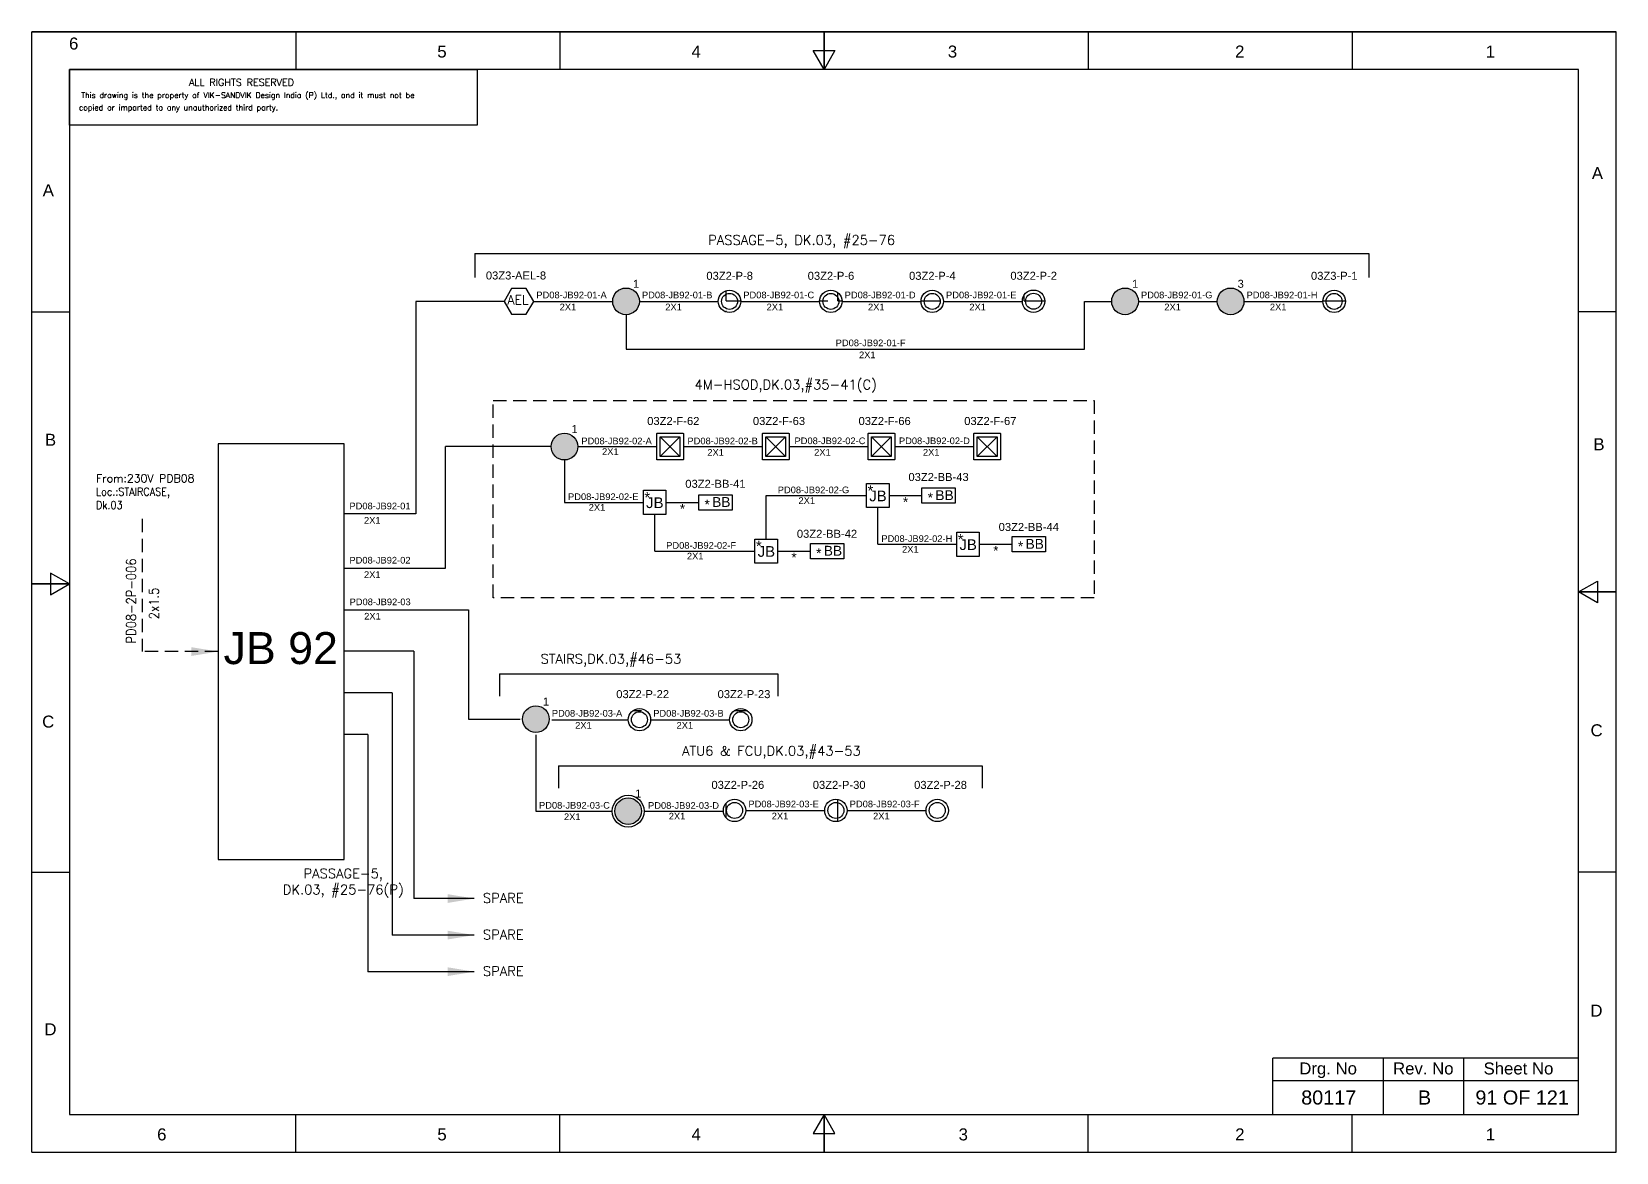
# Model space of a CAD drawing. Header units: inches. Extents: x -3311 to 1429, y -713 to 2436.
# Drawn here: x -1659.9 to -1362.9, y -152.6 to 57.4 of the extents above; entities that cross this region are included whole.
import ezdxf
from ezdxf.enums import TextEntityAlignment as Align

# ---------------------------------------------------------------- set-up
doc = ezdxf.new("R2010")
doc.units = ezdxf.units.IN
doc.linetypes.add('HIDDEN', pattern=[0.375, 0.25, -0.125])
doc.linetypes.add('SOLID', pattern=[0])
for name, color, linetype in [('BB', 7, 'Continuous'), ('Fmount', 7, 'Continuous'), ('LINE', 3, 'SOLID')]:
    doc.layers.add(name, color=color, linetype=linetype)
for name, color, linetype, lineweight in [('ELEC_TXT-025', 1, 'Continuous', 25), ('HEL-025', 1, 'Continuous', 25), ('HEL-035', 2, 'Continuous', 35)]:
    doc.layers.add(name, color=color, linetype=linetype, lineweight=lineweight)
doc.styles.add('_NORMAL', font='arial.ttf')
doc.styles.add('ROMAN S', font='romans.shx')
doc.styles.add('ROMANS', font='simplex.shx', dxfattribs={"width": 0.88})
doc.styles.get("Standard").update_dxf_attribs({"font": 'arial.ttf'})
doc.dimstyles.get("Standard").update_dxf_attribs({"dimtxt": 0.18, "dimasz": 0.18, "dimexe": 0.18, "dimexo": 0.0625, "dimgap": 0.09, "dimtad": 0, "dimtih": 1, "dimtoh": 1, "dimdec": 4, "dimzin": 0, "dimdsep": 46, "dimtxsty": 'Standard', "dimcen": 0.09, "dimadec": 0, "dimazin": 0, "dimtfac": 1, "dimtdec": 4, "dimtofl": 0, "dimtmove": 0, "dimatfit": 3, "dimfxl": 1, "dimtolj": 1, "dimtzin": 0, "dimarcsym": 0})
pattern_1 = [(0, (0, 0), (0, 6.985), [5.08, -1.905]), (90, (0, 0), (-6.985, 4e-16), [5.08, -1.905])]

# ---------------------------------------------------------------- blocks, each defined once
blk = doc.blocks.new('bunk_light')
blk.add_lwpolyline([(17773, 202986), (18112, 202986), (18112, 202830), (17773, 202830)], close=True)
at = {"char_height": 100, "attachment_point": 1}
for s, insert in [('*', (17831, 202937)), ('BB', (17909, 202962))]:
    blk.add_mtext_dynamic_manual_height_columns(s, width=182.6, gutter_width=7.5, heights=[0], dxfattribs=dict(at, insert=insert))
blk = doc.blocks.new('LED_BUNK _LIGHT')
at = {"xscale": 0.8, "yscale": 0.8, "zscale": 0.8}
blk.add_blockref('bunk_light', (4436, 38936), dxfattribs=at)
at = {"style": 'ROMAN S', "width": 0.7}
blk.add_attdef('TAG_NO:', text='', height=250, dxfattribs=at).set_placement((18767, 201415), align=Align.CENTER)
blk = doc.blocks.new('fr')
at = {"color": 7, "linetype": 'Continuous'}
for p, q in [((33763.99, 4500.4), (33466.99, 4500.4)), ((33466.99, 4500.4), (33763.99, 4500.4)), ((33466.99, 4290.33), (33466.99, 4500.4)), ((33516.49, 4500.4), (33516.49, 4493.33)), ((33565.99, 4500.4), (33565.99, 4493.33)), ((33615.49, 4500.4), (33615.49, 4493.33)), ((33615.49, 4493.33), (33615.49, 4500.4)), ((33615.49, 4500.4), (33615.49, 4493.33)), ((33664.99, 4500.4), (33664.99, 4493.33)), ((33714.49, 4500.4), (33714.49, 4493.33)), ((33763.99, 4290.33), (33763.99, 4500.4)), ((33763.99, 4290.33), (33763.99, 4500.4)), ((33615.49, 4493.33), (33613.45, 4496.87)), ((33613.45, 4496.87), (33617.53, 4496.87)), ((33617.53, 4496.87), (33615.49, 4493.33)), ((33756.92, 4493.33), (33474.06, 4493.33)), ((33474.06, 4493.33), (33474.06, 4297.41)), ((33756.92, 4297.41), (33756.92, 4493.33)), ((33466.99, 4447.89), (33474.06, 4447.89)), ((33763.99, 4447.89), (33756.92, 4447.89)), ((33474.06, 4396.87), (33470.53, 4398.91)), ((33470.53, 4398.91), (33470.53, 4394.83)), ((33466.99, 4396.87), (33474.06, 4396.87)), ((33474.06, 4396.87), (33466.99, 4396.87)), ((33466.99, 4396.87), (33474.06, 4396.87)), ((33470.53, 4394.83), (33474.06, 4396.87)), ((33756.92, 4395.37), (33760.45, 4397.41)), ((33760.45, 4397.41), (33760.45, 4393.33)), ((33763.99, 4395.37), (33756.92, 4395.37)), ((33760.45, 4393.33), (33756.92, 4395.37)), ((33756.92, 4395.37), (33763.99, 4395.37)), ((33763.99, 4395.37), (33756.92, 4395.37)), ((33466.99, 4342.85), (33474.06, 4342.85)), ((33763.99, 4342.85), (33756.92, 4342.85)), ((33474.06, 4297.41), (33756.92, 4297.41)), ((33516.49, 4290.33), (33516.49, 4297.41)), ((33565.99, 4290.33), (33565.99, 4297.41)), ((33615.49, 4297.41), (33613.45, 4293.87)), ((33615.49, 4290.33), (33615.49, 4297.41)), ((33617.53, 4293.87), (33615.49, 4297.41)), ((33615.49, 4297.41), (33615.49, 4290.33)), ((33615.49, 4290.33), (33615.49, 4297.41)), ((33664.99, 4290.33), (33664.99, 4297.41)), ((33714.49, 4290.33), (33714.49, 4297.41)), ((33613.45, 4293.87), (33617.53, 4293.87)), ((33466.99, 4290.33), (33763.99, 4290.33)), ((33466.99, 4290.33), (33763.99, 4290.33))]:
    blk.add_line(p, q, dxfattribs=at)
at = {"color": 7, "style": '_NORMAL'}
for s, p in [('6', (33474.86, 4498.18)), ('5', (33543.88, 4496.68)), ('4', (33591.52, 4496.68)), ('3', (33639.57, 4496.68)), ('2', (33693.41, 4496.68)), ('1', (33740.39, 4496.68)), ('A', (33760.45, 4473.88)), ('A', (33470.1, 4470.68)), ('B', (33470.52, 4423.9)), ('B', (33760.74, 4423.06)), ('C', (33470.08, 4371.07)), ('C', (33760.29, 4369.44)), ('D', (33760.27, 4316.89)), ('D', (33470.51, 4313.39)), ('6', (33491.37, 4293.69)), ('5', (33543.89, 4293.69)), ('4', (33591.53, 4293.69)), ('3', (33641.59, 4293.69)), ('2', (33693.43, 4293.69)), ('1', (33740.41, 4293.69))]:
    blk.add_text(s, height=2.25, dxfattribs=at).set_placement(p, align=Align.MIDDLE_CENTER)
blk = doc.blocks.new('A$C4BAD7D21')
at = {"layer": 'HEL-025'}
blk.add_lwpolyline([(-34000, 0), (-34000, 2086), (-18714, 2086), (-18714, 0)], close=True, dxfattribs=at)
at = {"layer": 'HEL-025', "style": 'ROMANS'}
for s, p in [('This drawing is the property of VIK-SANDVIK Design India (P) Ltd., and it must not be', (-33558, 1016)), (' copied or imparted to any unauthorized third party.', (-33785, 550))]:
    blk.add_text(s, height=210, dxfattribs=at).set_placement(p)
at = {"layer": 'HEL-035', "style": 'ROMANS'}
blk.add_text('     ALL RIGHTS RESERVED', height=262.5, dxfattribs=at).set_placement((-30497, 1476))
blk = doc.blocks.new('FIXED_KEY_SWITCH')
h = blk.add_hatch(color=1)
h.dxf.hatch_style = 1
edge = h.paths.add_edge_path()
edge.add_arc((848.13, 1737.46), 2.5, 0, 360)
at = {"color": 1}
blk.add_circle((848.13, 1737.46), 2.5, dxfattribs=at)
at = {"color": 7, "insert": (849.44, 1741.5), "char_height": 1.5, "attachment_point": 1, "style": '_NORMAL'}
blk.add_mtext_dynamic_manual_height_columns('1', width=1.5, gutter_width=7.5, heights=[0], dxfattribs=at)
blk = doc.blocks.new('SWT')
blk.add_blockref('FIXED_KEY_SWITCH', (0, 0))
blk.add_attdef('TAG_NO', (844.55, 1741.11), '', height=1.5)
blk = doc.blocks.new('LED FLUSH MOUNT')
for p, q in [((114818, 79432), (114604, 79219)), ((114604, 79432), (114818, 79219))]:
    blk.add_line(p, q)
blk.add_lwpolyline([(114572, 79470), (114850, 79470, -0.414214), (114856, 79464), (114856, 79186, -0.414214), (114850, 79180), (114572, 79180, -0.414214), (114566, 79186), (114566, 79464, -0.414214)], format="xyb", close=True)
blk.add_lwpolyline([(114604, 79432), (114818, 79432), (114818, 79219), (114604, 79219)], close=True)
blk = doc.blocks.new('LED Flush Mounted Light 22W')
blk.add_blockref('LED FLUSH MOUNT', (0, 0))
at = {"style": 'ROMANS', "width": 0.7}
blk.add_attdef('TAG_NO.:', (113905, 79579), '', height=250, dxfattribs=at)
blk = doc.blocks.new('1')
h = blk.add_hatch()
h.set_pattern_fill('ANGLE', color=6)
h.set_pattern_definition(pattern_1)
h.paths.add_polyline_path([(303.23, 2044.43, 1), (306.22, 2044.43, 1)], flags=0)
h.paths.add_polyline_path([(302.63, 2044.43, 1), (306.83, 2044.43, 1)])
h.paths.add_polyline_path([(306.22, 2044.43, -1), (303.23, 2044.43, -1)], flags=16)
h = blk.add_hatch()
h.set_pattern_fill('ANGLE', color=6)
h.set_pattern_definition(pattern_1)
h.paths.add_polyline_path([(303.23, 2044.43, 1), (306.22, 2044.43, 1)])
at = {"color": 6}
for radius in [2.1, 1.5]:
    blk.add_circle((304.73, 2044.43), radius, dxfattribs=at)
blk = doc.blocks.new('LED PENDENT LIGHT 15W')
blk.add_blockref('1', (0, 0))
blk.add_attdef('TAG_NO', (301.63, 2048.1), '', height=1.5)
blk = doc.blocks.new('AEL')
at = {"color": 4}
blk.add_lwpolyline([(989.98, -190.09), (992.75, -190.09), (994.14, -187.69), (992.75, -185.28), (989.98, -185.28), (988.59, -187.69)], close=True, dxfattribs=at)
at = {"color": 4, "style": 'ROMANS'}
blk.add_text('AEL', height=1.725, dxfattribs=at).set_placement((989.2, -188.27))
blk = doc.blocks.new('AEL_L')
blk.add_blockref('AEL', (0, 0))
blk.add_attdef('TAG_NO', (986.55, -183.59), '', height=1.5)
blk = doc.blocks.new('JB')
blk.add_lwpolyline([(1661.35, 1973.02), (1665.59, 1973.02), (1665.59, 1968.5), (1661.35, 1968.5)], close=True)
at = {"color": 7}
for s, p in [('*', (1661.54, 1970.68)), ('JB', (1661.87, 1969.69))]:
    blk.add_text(s, height=2, dxfattribs=at).set_placement(p)
blk = doc.blocks.new('JB_FOR_BUNKLIGHT')
blk.add_blockref('JB', (0, 0))
blk.add_attdef('TAG_NO:', (1659.46, 1975.19), '', height=1.5)
blk = doc.blocks.new('LHS_SWITCH')
h = blk.add_hatch(color=1)
h.dxf.hatch_style = 1
edge = h.paths.add_edge_path()
edge.add_arc((2067.22, 3641.35), 2, 0, 360)
at = {"color": 1}
blk.add_circle((2067.22, 3641.35), 2, dxfattribs=at)
at = {"color": 7, "insert": (2068.26, 3644.59), "char_height": 1.2, "attachment_point": 1, "style": '_NORMAL'}
blk.add_mtext_dynamic_manual_height_columns('3', width=1.5, gutter_width=7.5, heights=[0], dxfattribs=at)

msp = doc.modelspace()

# ---------------------------------------------------------------- linework, layer by layer
for p, q in [((-1587.89, 6.88), (-1587.89, -32.95)), ((-1571.33, 6.88, 0.03), (-1587.89, 6.88, 0.03)), ((-1624.94, -19.82), (-1624.94, -97.72)), ((-1601.3, -19.82), (-1624.94, -19.82)), ((-1601.3, -97.72), (-1601.3, -19.82)), ((-1582.31, -43.11), (-1582.31, -20.35)), ((-1499.17, -29.53), (-1493.03, -29.53)), ((-1540.99, -30.8), (-1534.85, -30.8)), ((-1587.89, -32.95), (-1601.3, -32.95)), ((-1520.08, -39.94), (-1513.94, -39.94)), ((-1482.26, -38.66), (-1476.12, -38.66)), ((-1601.3, -43.11), (-1582.31, -43.11)), ((-1588.24, -58.72), (-1601.3, -58.72)), ((-1588.24, -58.72), (-1588.24, -105.07)), ((-1572.21, -62.94, -0.05), (-1520.03, -62.94, -0.05)), ((-1592.31, -66.52), (-1601.3, -66.52)), ((-1592.31, -66.52), (-1592.31, -111.92)), ((-1596.88, -74.32), (-1601.3, -74.32)), ((-1596.88, -74.32), (-1596.88, -118.78)), ((-1565.37, -74.4), (-1565.37, -88.69)), ((-1561.13, -80.2, -0.05), (-1481.73, -80.2, -0.05)), ((-1624.94, -97.72), (-1601.3, -97.72))]:
    msp.add_line(p, q)
at = {"color": 7, "linetype": 'Continuous'}
for p, q in [((-1369.95, -134.97), (-1427.27, -134.97)), ((-1427.27, -145.57), (-1427.27, -134.97)), ((-1406.49, -145.57), (-1406.49, -134.97)), ((-1391.48, -145.57), (-1391.48, -134.97)), ((-1427.27, -139.15), (-1369.95, -139.15))]:
    msp.add_line(p, q, dxfattribs=at)
at = {"linetype": 'HIDDEN', "ltscale": 10}
msp.add_lwpolyline([(-1573.37, -11.69), (-1460.72, -11.69), (-1460.72, -48.7), (-1573.37, -48.7)], close=True, dxfattribs=at)
msp.add_lwpolyline([(-1639.15, -33.89), (-1639.15, -58.77)], dxfattribs=at)
at = {"layer": 'LINE', "color": 0}
for p, q in [((-1576.83, 15.85), (-1576.83, 11.35)), ((-1576.83, 15.85), (-1409.28, 15.85)), ((-1409.28, 15.85), (-1409.28, 11.35)), ((-1565.78, 6.88, 0.03), (-1550.98, 6.88, 0.03)), ((-1545.98, 6.88), (-1531.19, 6.88)), ((-1526.99, 6.88, -0.03), (-1512.19, 6.88, -0.03)), ((-1507.99, 6.88, -0.05), (-1493.2, 6.88, -0.05)), ((-1489, 6.88, -0.08), (-1474.2, 6.88, -0.08)), ((-1462.56, -2.1), (-1462.56, 6.88)), ((-1462.56, 6.88), (-1457.45, 6.88)), ((-1452.45, 6.88), (-1437.66, 6.88)), ((-1432.66, 6.88), (-1417.86, 6.88)), ((-1548.48, 4.38), (-1548.48, -2.1)), ((-1548.48, -2.1), (-1462.56, -2.1)), ((-1557.52, -20.35), (-1542.72, -20.35)), ((-1537.71, -20.35), (-1522.92, -20.35)), ((-1517.91, -20.35), (-1503.11, -20.35)), ((-1498.1, -20.35), (-1483.3, -20.35)), ((-1560.02, -22.85), (-1560.02, -30.8)), ((-1522.2, -37.68), (-1522.2, -29.53)), ((-1522.2, -29.53), (-1503.4, -29.53)), ((-1560.02, -30.8), (-1545.22, -30.8)), ((-1501.29, -38.66), (-1501.29, -31.78)), ((-1543.11, -39.94), (-1543.11, -33.06)), ((-1543.11, -39.94), (-1524.31, -39.94)), ((-1501.29, -38.66), (-1486.49, -38.66)), ((-1601.27, -50.92), (-1578.01, -50.92)), ((-1572.21, -62.94, -0.05), (-1572.21, -67.13, -0.05)), ((-1520.03, -62.94, -0.05), (-1520.03, -67.13, -0.05)), ((-1578.01, -71.43), (-1568.35, -71.43)), ((-1562.4, -71.54), (-1548.07, -71.54)), ((-1543.87, -71.54), (-1529.08, -71.54)), ((-1561.13, -80.2, -0.05), (-1561.13, -84.39, -0.05)), ((-1481.73, -80.2, -0.05), (-1481.73, -84.39, -0.05)), ((-1565.37, -88.69), (-1551.05, -88.69)), ((-1545.1, -88.69), (-1530.23, -88.69)), ((-1526.03, -88.55), (-1511.24, -88.55)), ((-1507.04, -88.55), (-1492.24, -88.55))]:
    msp.add_line(p, q, dxfattribs=at)
at = {"layer": 'LINE', "color": 7}
for p, q in [((-1562.52, -20.35), (-1582.31, -20.35)), ((-1578.01, -50.92), (-1578.01, -71.43))]:
    msp.add_line(p, q, dxfattribs=at)
at = {"layer": 'LINE', "color": 0}
msp.add_circle((-1548.08, -88.69), 2.97, dxfattribs=at)

# ---------------------------------------------------------------- block references
for name, p in [('fr', (-35126.86, -4442.97)), ('SWT', (-2396.61, -1730.58)), ('SWT', (-2303.08, -1730.58)), ('SWT', (-2408.15, -1757.81)), ('JB_FOR_BUNKLIGHT', (-3206.58, -2001.56)), ('JB_FOR_BUNKLIGHT', (-3164.76, -2000.29)), ('JB_FOR_BUNKLIGHT', (-3185.67, -2010.69)), ('JB_FOR_BUNKLIGHT', (-3147.85, -2009.42)), ('SWT', (-2413.5, -1808.89)), ('SWT', (-2396.21, -1826.14))]:
    msp.add_blockref(name, p)
ref = msp.add_blockref('AEL_L', (-2559.92, 194.57, 0.03))
ref.add_attrib('TAG_NO', '03Z3-AEL-8', (-1574.75, 10.98, 0.03), dxfattribs={"color": 4, "height": 1.5})
ref = msp.add_blockref('LED PENDENT LIGHT 15W', (-1833.81, -2037.55))
ref.add_attrib('TAG_NO', '03Z2-P-8', (-1533.42, 10.92), dxfattribs={"height": 1.5})
ref = msp.add_blockref('LED PENDENT LIGHT 15W', (-1814.82, -2037.55, -0.03))
ref.add_attrib('TAG_NO', '03Z2-P-6', (-1514.43, 10.92, -0.03), dxfattribs={"height": 1.5})
ref = msp.add_blockref('LED PENDENT LIGHT 15W', (-1795.82, -2037.55, -0.05))
ref.add_attrib('TAG_NO', '03Z2-P-4', (-1495.43, 10.92, -0.05), dxfattribs={"height": 1.5})
ref = msp.add_blockref('LED PENDENT LIGHT 15W', (-1776.83, -2037.53, -0.05))
ref.add_attrib('TAG_NO', '03Z2-P-2', (-1476.44, 10.93, -0.05), dxfattribs={"height": 1.5})
ref = msp.add_blockref('LED PENDENT LIGHT 15W', (-1720.49, -2037.55))
ref.add_attrib('TAG_NO', '03Z3-P-1', (-1420.1, 10.92), dxfattribs={"height": 1.5})
ref = msp.add_blockref('LED PENDENT LIGHT 15W', (-1850.7, -2115.97))
ref.add_attrib('TAG_NO', '03Z2-P-22', (-1550.31, -67.5), dxfattribs={"height": 1.5})
ref = msp.add_blockref('LED PENDENT LIGHT 15W', (-1831.71, -2115.97))
ref.add_attrib('TAG_NO', '03Z2-P-23', (-1531.32, -67.5), dxfattribs={"height": 1.5})
ref = msp.add_blockref('LED PENDENT LIGHT 15W', (-1832.86, -2132.98))
ref.add_attrib('TAG_NO', '03Z2-P-26', (-1532.47, -84.51), dxfattribs={"height": 1.5})
ref = msp.add_blockref('LED PENDENT LIGHT 15W', (-1813.87, -2132.98))
ref.add_attrib('TAG_NO', '03Z2-P-30', (-1513.48, -84.51), dxfattribs={"height": 1.5})
ref = msp.add_blockref('LED PENDENT LIGHT 15W', (-1794.87, -2132.98))
ref.add_attrib('TAG_NO', '03Z2-P-28', (-1494.48, -84.51), dxfattribs={"height": 1.5})
at = {"layer": 'BB'}
ref = msp.add_blockref('LED_BUNK _LIGHT', (-1964.64, -4667.89), dxfattribs=dict(at, xscale=0.02304, yscale=0.02304, zscale=0.02304))
ref.add_attrib('TAG_NO:', '03Z2-BB-41', dxfattribs={"layer": '0', "height": 1.5}).set_placement((-1531.72, -28.52, 0), align=Align.BOTTOM_CENTER)
ref = msp.add_blockref('LED_BUNK _LIGHT', (-1922.81, -4666.62), dxfattribs=dict(at, xscale=0.02304, yscale=0.02304, zscale=0.02304))
ref.add_attrib('TAG_NO:', '03Z2-BB-43', dxfattribs={"layer": '0', "height": 1.5}).set_placement((-1489.9, -27.25, 0), align=Align.BOTTOM_CENTER)
ref = msp.add_blockref('LED_BUNK _LIGHT', (-1905.9, -4675.75), dxfattribs=dict(at, xscale=0.02304, yscale=0.02304, zscale=0.02304))
ref.add_attrib('TAG_NO:', '03Z2-BB-44', dxfattribs={"layer": '0', "height": 1.5}).set_placement((-1472.99, -36.61, 0), align=Align.BOTTOM_CENTER)
ref = msp.add_blockref('LED_BUNK _LIGHT', (-1943.72, -4677.03), dxfattribs=dict(at, xscale=0.02304, yscale=0.02304, zscale=0.02304))
ref.add_attrib('TAG_NO:', '03Z2-BB-42', dxfattribs={"layer": '0', "height": 1.5}).set_placement((-1510.81, -37.89, 0), align=Align.BOTTOM_CENTER)
at = {"layer": 'ELEC_TXT-025', "color": 0, "xscale": 0.005, "yscale": 0.005, "zscale": 0.005}
msp.add_blockref('A$C4BAD7D21', (-1482.8, 39.93), dxfattribs=at)
at = {"layer": 'Fmount'}
ref = msp.add_blockref('LED Flush Mounted Light 22W', (-3522.42, -1391.09), dxfattribs=dict(at, xscale=0.01728, yscale=0.01728, zscale=0.01728))
ref.add_attrib('TAG_NO.:', '03Z2-F-62', dxfattribs={"layer": '0', "height": 1.5}).set_placement((-1544.51, -16.75), align=Align.BOTTOM_LEFT)
ref = msp.add_blockref('LED Flush Mounted Light 22W', (-3502.62, -1391.09), dxfattribs=dict(at, xscale=0.01728, yscale=0.01728, zscale=0.01728))
ref.add_attrib('TAG_NO.:', '03Z2-F-63', dxfattribs={"layer": '0', "height": 1.5}).set_placement((-1524.7, -16.75), align=Align.BOTTOM_LEFT)
ref = msp.add_blockref('LED Flush Mounted Light 22W', (-3482.81, -1391.09), dxfattribs=dict(at, xscale=0.01728, yscale=0.01728, zscale=0.01728))
ref.add_attrib('TAG_NO.:', '03Z2-F-66', dxfattribs={"layer": '0', "height": 1.5}).set_placement((-1504.9, -16.75), align=Align.BOTTOM_LEFT)
ref = msp.add_blockref('LED Flush Mounted Light 22W', (-3463, -1391.09), dxfattribs=dict(at, xscale=0.01728, yscale=0.01728, zscale=0.01728))
ref.add_attrib('TAG_NO.:', '03Z2-F-67', dxfattribs={"layer": '0', "height": 1.5}).set_placement((-1485.09, -16.75), align=Align.BOTTOM_LEFT)
at = {"layer": 'LINE', "color": 7, "xscale": 1.25, "yscale": 1.25, "zscale": 1.25}
msp.add_blockref('LHS_SWITCH', (-4019.18, -4544.81), dxfattribs=at)

# ---------------------------------------------------------------- texts
at = {"color": 7}
for s, height, p in [('PD08-JB92-01-A', 1.25, (-1565.29, 7.45, 0.03)), ('2X1', 1.25, (-1560.92, 5.2, 0.03)), ('PD08-JB92-01-B', 1.25, (-1545.49, 7.45)), ('2X1', 1.25, (-1541.12, 5.2)), ('PD08-JB92-01-C', 1.25, (-1526.5, 7.45, -0.05)), ('2X1', 1.25, (-1522.13, 5.2, -0.03)), ('PD08-JB92-01-D', 1.25, (-1507.5, 7.45, -0.05)), ('2X1', 1.25, (-1503.13, 5.2, -0.05)), ('PD08-JB92-01-E', 1.25, (-1488.5, 7.45, -0.08)), ('2X1', 1.25, (-1484.13, 5.2, -0.08)), ('PD08-JB92-01-G', 1.25, (-1451.96, 7.45, -0.03)), ('2X1', 1.25, (-1447.59, 5.2, -0.03)), ('PD08-JB92-01-H', 1.25, (-1432.17, 7.45, -0.03)), ('2X1', 1.25, (-1427.8, 5.2, -0.03)), ('PD08-JB92-01-F', 1.25, (-1509.18, -1.53)), ('2X1', 1.25, (-1504.81, -3.78)), ('PD08-JB92-02-A', 1.25, (-1556.85, -19.91, 0.03)), ('2X1', 1.25, (-1552.97, -21.91)), ('PD08-JB92-02-B', 1.25, (-1536.97, -19.91, 0.03)), ('PD08-JB92-02-C', 1.25, (-1516.9, -19.89, 0.08)), ('2X1', 1.25, (-1513.22, -22.04)), ('PD08-JB92-02-D', 1.25, (-1497.33, -19.89, 0.11)), ('2X1', 1.25, (-1492.83, -22.04)), ('2X1', 1.25, (-1533.24, -22.07, -0.03)), ('PD08-JB92-02-E', 1.25, (-1559.35, -30.37, 0.03)), ('PD08-JB92-02-G', 1.25, (-1520.04, -29.09, 0.03)), ('PD08-JB92-01', 1.25, (-1600.32, -32.11)), ('2X1', 1.25, (-1555.47, -32.36)), ('*', 1.8, (-1538.39, -32.9)), ('2X1', 1.25, (-1516.16, -31.09)), ('*', 1.8, (-1496.57, -31.62)), ('2X1', 1.25, (-1597.59, -34.8)), ('PD08-JB92-02-F', 1.25, (-1540.95, -39.5, 0.03)), ('PD08-JB92-02-H', 1.25, (-1500.62, -38.22, 0.03)), ('PD08-JB92-02', 1.25, (-1600.32, -42.27)), ('2X1', 1.25, (-1537.07, -41.5)), ('*', 1.8, (-1517.48, -42.03)), ('2X1', 1.25, (-1496.74, -40.22)), ('*', 1.8, (-1479.66, -40.76)), ('2X1', 1.25, (-1597.59, -44.97)), ('PD08-JB92-03', 1.25, (-1600.29, -50.08)), ('2X1', 1.25, (-1597.56, -52.77)), ('PD08-JB92-03-A', 1.25, (-1562.38, -70.97)), ('PD08-JB92-03-B', 1.25, (-1543.38, -70.97)), ('2X1', 1.25, (-1558.01, -73.22)), ('2X1', 1.25, (-1539.01, -73.22)), ('PD08-JB92-03-C', 1.25, (-1564.79, -88.22, 0.16)), ('PD08-JB92-03-D', 1.25, (-1544.35, -88.25, 0.03)), ('2X1', 1.25, (-1540.47, -90.25)), ('PD08-JB92-03-E', 1.25, (-1525.54, -87.97)), ('2X1', 1.25, (-1521.17, -90.23)), ('PD08-JB92-03-F', 1.25, (-1506.55, -87.97)), ('2X1', 1.25, (-1502.18, -90.23)), ('2X1', 1.25, (-1560.11, -90.37))]:
    msp.add_text(s, height=height, dxfattribs=at).set_placement(p)
at = {"color": 7, "lineweight": 30}
msp.add_text('JB 92 ', height=6, dxfattribs=at).set_placement((-1612.03, -58.12), align=Align.MIDDLE_CENTER)
at = {"color": 7}
for s, height, p in [('Drg. No', 2.246, (-1416.89, -136.92)), ('Rev. No', 2.246, (-1399.05, -136.92)), ('Sheet No', 2.246, (-1381.21, -136.92)), ('80117', 2.653, (-1416.78, -142.36)), ('B', 2.65, (-1398.81, -142.36)), ('91 OF 121', 2.653, (-1380.53, -142.36))]:
    msp.add_text(s, height=height, dxfattribs=at).set_placement(p, align=Align.MIDDLE_CENTER)
at = {"insert": (-1533.07, 19.28), "char_height": 1.8, "width": 80.3537, "attachment_point": 1, "style": '_NORMAL'}
msp.add_mtext('{\\Fromans|c0;\\C2;PASSAGE-5, DK.03, #25-76}', dxfattribs=at)
at = {"color": 7, "char_height": 1.8, "attachment_point": 1, "style": '_NORMAL'}
for s, insert, width in [('{\\Fromans|c0;\\C2;4M-HSOD,DK.03,#35-41(C)}', (-1535.63, -7.82, 0.22), 74.3987), ('{\\Fromans|c0;\\C2;STAIRS,DK.03,#46-53}', (-1564.49, -59.23, 0.22), 74.1776), ('{\\Fromans|c0;\\C2;ATU6 & FCU,DK.03,#43-53}', (-1537.96, -76.48, 0.22), 74.1776), ('{\\Fromans|c0;\\C2;SPARE}', (-1575.3, -104.07), 8.1658), ('{\\Fromans|c0;\\C2;SPARE}', (-1575.3, -110.93), 8.1658), ('{\\Fromans|c0;\\C2;SPARE}', (-1575.3, -117.78), 8.1658)]:
    msp.add_mtext(s, dxfattribs=dict(at, insert=insert, width=width))
at = {"color": 7, "insert": (-1647.82, -25.55), "char_height": 1.5, "width": 36.8884, "attachment_point": 1}
msp.add_mtext('{\\Fromans|c0;\\C2;From:230V PDB08 \\P\\Fsimplex|c0;\\W0.88;Loc.:STAIRCASE,      \\PDk.03}', dxfattribs=at)
at = {"color": 7, "insert": (-1642.14, -57.27), "char_height": 1.8, "width": 17.1296, "attachment_point": 1, "rotation": 90, "style": '_NORMAL'}
msp.add_mtext('{\\Fromans|c0;\\W0.88;PD08-2P-006}', dxfattribs=at)
at = {"color": 7, "insert": (-1637.87, -52.71), "char_height": 1.8, "attachment_point": 1, "rotation": 90, "style": '_NORMAL'}
msp.add_mtext('{\\Fsimplex|c0;\\W0.88;2x1.5}', dxfattribs=at)
at = {"color": 7, "insert": (-1612.82, -99.48), "char_height": 1.8, "attachment_point": 1, "style": '_NORMAL'}
msp.add_mtext('\\pxqc;{\\Fromans|c0;\\C2;PASSAGE-5, \\PDK.03, #25-76(P)}', dxfattribs=at)

# ---------------------------------------------------------------- leaders
at = {"linetype": 'HIDDEN', "ltscale": 10}
msp.add_leader([(-1624.94, -58.77), (-1639.15, -58.77)], dimstyle='Standard', override={"dimasz": 5, "dimarcsym": 1}, dxfattribs=at)
for points in [[(-1576.92, -105.07), (-1588.24, -105.07)], [(-1576.92, -111.92), (-1592.31, -111.92)], [(-1576.92, -118.78), (-1596.88, -118.78)]]:
    msp.add_leader(points, dimstyle='Standard', override={"dimasz": 5, "dimarcsym": 1})

doc.saveas('drawing.dxf')
